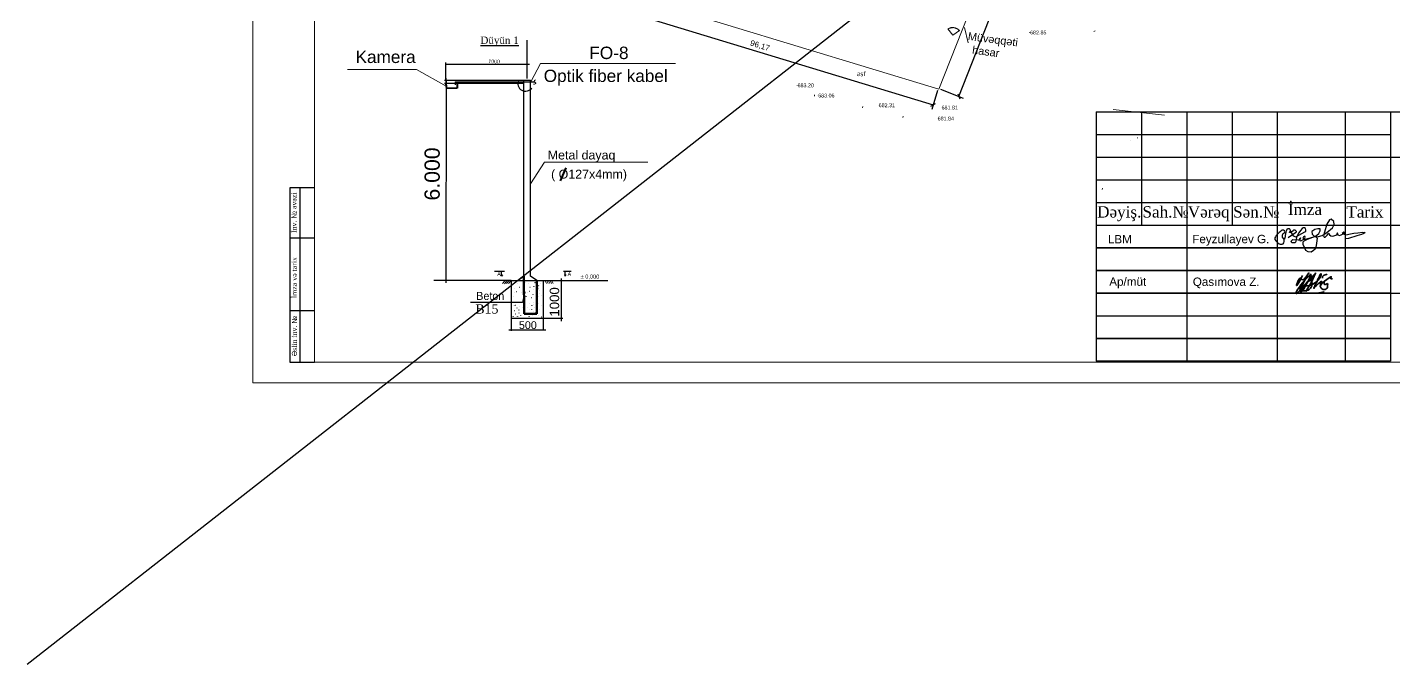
# Model space of a CAD drawing. Header units: feet. Extents: x 3381 to 682707, y 675186 to 4374675.
# Drawn here: x 680448.8 to 680807.9, y 4372324.6 to 4372491.9 of the extents above; entities that cross this region are included whole.
import ezdxf

# ---------------------------------------------------------------- set-up
doc = ezdxf.new("R2010")
doc.units = ezdxf.units.FT
doc.header["$MEASUREMENT"] = 0
doc.header["$PDMODE"] = 34
doc.header["$PDSIZE"] = 0.01
doc.linetypes.add('DUZ', pattern=[0])
doc.layers.get('0').update_dxf_attribs({"linetype": 'CONTINUOUS'})
doc.layers.get('Defpoints').update_dxf_attribs({"linetype": 'CONTINUOUS'})
for name, color, linetype in [('0_Point_Height', 2, 'CONTINUOUS'), ('0_Point_Point', 7, 'CONTINUOUS'), ('ramka', 7, 'CONTINUOUS'), ('Trees', 92, 'CONTINUOUS'), ('Yazilar', 7, 'CONTINUOUS'), ('Схема', 7, 'CONTINUOUS'), ('схемы', 7, 'CONTINUOUS'), ('шлейфы', 85, 'CONTINUOUS')]:
    doc.layers.add(name, color=color, linetype=linetype)
for name, color, linetype, lineweight in [('rabit xt', 7, 'CONTINUOUS', 13), ('размер', 90, 'CONTINUOUS', 9), ('ФОРМАТ', 7, 'CONTINUOUS', 5)]:
    doc.layers.add(name, color=color, linetype=linetype, lineweight=lineweight)
doc.styles.add('Arial', font='arial.ttf')
doc.styles.add('ARİAL', font='arial.ttf')
doc.styles.get("Standard").update_dxf_attribs({"font": 'arial.ttf', "height": 1.5})
doc.styles.add('Times New  Roman', font='times.ttf')
doc.dimstyles.new('ISO-25', dxfattribs={"dimtxt": 1.5, "dimasz": 1, "dimexe": 1.25, "dimexo": 0.625, "dimtad": 1, "dimtxsty": 'Standard', "dimblk": 'OBLIQUE', "dimcen": 2.5, "dimadec": 0, "dimazin": 0, "dimtfac": 1, "dimtmove": 0, "dimatfit": 3, "dimldrblk": 'OBLIQUE', "dimfxl": 1, "dimarcsym": 0})

# ---------------------------------------------------------------- blocks, each defined once
blk = doc.blocks.new('_Oblique')
at = {"color": 0, "linetype": 'ByBlock', "lineweight": -2}
blk.add_line((-0.5, -0.5), (0.5, 0.5), dxfattribs=at)
blk = doc.blocks.new('*D23')
at = {"color": 0, "lineweight": -2, "transparency": 16777216}
for p, q in [((680595.99, 4372503.34), (680594.48, 4372498.37)), ((680594.84, 4372499.57), (680686.84, 4372471.57)), ((680687.99, 4372475.34), (680686.48, 4372470.37))]:
    blk.add_line(p, q, dxfattribs=at)
at = {"layer": 'Defpoints', "color": 0, "lineweight": 30, "transparency": 16777216}
for p in [(680596.17, 4372503.93), (680688.17, 4372475.93), (680686.84, 4372471.57)]:
    blk.add_point(p, dxfattribs=at)
at = {"color": 0, "lineweight": -2, "transparency": 16777216}
for p, rotation in [((680594.84, 4372499.57), 163.072486935853), ((680686.84, 4372471.57), 343.072486935853)]:
    blk.add_blockref('_Oblique', p, dxfattribs=dict(at, rotation=rotation))
at = {"color": 0, "lineweight": 9, "transparency": 16777216, "insert": (680641.29, 4372487.03), "char_height": 1.5, "attachment_point": 5, "rotation": 343.0725}
blk.add_mtext('96,17', dxfattribs=at)
blk = doc.blocks.new('*D24')
at = {"color": 0, "lineweight": -2, "transparency": 16777216}
for p, q in [((680693.56, 4372473.8), (680725.56, 4372554.8)), ((680720.75, 4372556.7), (680726.73, 4372554.34)), ((680688.75, 4372475.7), (680694.73, 4372473.34))]:
    blk.add_line(p, q, dxfattribs=at)
at = {"layer": 'Defpoints', "color": 0, "lineweight": 30, "transparency": 16777216}
for p in [(680720.17, 4372556.93), (680725.56, 4372554.8), (680688.17, 4372475.93)]:
    blk.add_point(p, dxfattribs=at)
at = {"color": 0, "lineweight": -2, "transparency": 16777216}
for p, rotation in [((680725.56, 4372554.8), 68.44292071496228), ((680693.56, 4372473.8), 248.4429207149623)]:
    blk.add_blockref('_Oblique', p, dxfattribs=dict(at, rotation=rotation))
at = {"color": 0, "lineweight": 9, "transparency": 16777216, "insert": (680708.14, 4372514.86), "char_height": 1.5, "attachment_point": 5, "rotation": 68.4429}
blk.add_mtext('87,09', dxfattribs=at)
blk = doc.blocks.new('_ArchTick')
at = {"color": 0, "linetype": 'ByBlock', "const_width": 0.15}
blk.add_lwpolyline([(-0.5, -0.5), (0.5, 0.5)], dxfattribs=at)
blk = doc.blocks.new('imza')
at = {"layer": 'Trees', "color": 7, "lineweight": 35}
for points in [[(119720, 323671), (66422, 219944), (42890, 182637), (19967, 146297), (15300, 146297), (15300, 151548), (15300, 160199), (18817, 172635), (28167, 199489), (43494, 233005), (60112, 260506), (74006, 275754), (81247, 279703), (86499, 279703), (90251, 274776), (101934, 255493), (109353, 251051), (121336, 249109), (137421, 252022), (148648, 258819), (157824, 266372), (205102, 327179), (234949, 372477), (188278, 301645), (182164, 285472), (71039, 58567), (49297, 29796), (22297, 5315), (11999, 1421), (4890, 2720), (2153, 6441), (2153, 12680), (2153, 20998), (5657, 28003), (37175, 81506), (58069, 109161), (93158, 155604), (168836, 244492), (249359, 331849), (257092, 340239), (267608, 348560), (272179, 348560), (274632, 345775), (272513, 338421), (268929, 325976), (203932, 193993), (142303, 85970), (130681, 66803), (114116, 45299), (98340, 31119), (92665, 28851), (87444, 28851), (85288, 32367), (85288, 37925), (85288, 44958), (87785, 51878), (98000, 70822), (130411, 121776), (153236, 150731), (232390, 243285), (351751, 368187), (356609, 368187), (280335, 206621), (181882, 35886)], [(167136, 278349), (194691, 296062), (213990, 303970), (238885, 310721), (256638, 315535), (272291, 315535), (283870, 315535), (288695, 311333), (297931, 303288), (300852, 289924), (297572, 276036), (281361, 255206), (258010, 238040), (218752, 224087), (197993, 207372), (191226, 198858), (222154, 216298), (234032, 222996), (254203, 236686), (270940, 233782), (279104, 227565), (287462, 209110), (290183, 197066), (291281, 179704), (287836, 144642), (284270, 127093), (277886, 112915), (266529, 99357), (254031, 84436), (238452, 74448), (220952, 63228), (199475, 53640), (184462, 48973), (168676, 47383), (150237, 48242), (133752, 50038), (116228, 54219), (101027, 60416), (87626, 70611), (80826, 85804), (80826, 97798), (84626, 110592), (93027, 117788), (105628, 122386), (113861, 125390), (128629, 127783), (143203, 130145), (188423, 137473), (208420, 139584), (232323, 144536), (242885, 146724), (260979, 152750), (281350, 158414), (316662, 175080), (344127, 193380), (371539, 214476), (399090, 240115), (422514, 265598), (436403, 289010), (444708, 307514), (452855, 329232), (455833, 342579), (455833, 353795), (452179, 358621), (448393, 355754), (443175, 347926), (431148, 330820), (423464, 312790), (405582, 278084), (392800, 247509), (381371, 219323), (369936, 198963), (352731, 165608), (342564, 145896), (333386, 122755), (325788, 103596), (321219, 92074), (324285, 92074), (330880, 103244), (341696, 116427), (359107, 132905), (379155, 154789), (397358, 170872), (414305, 185281), (429715, 200550), (445524, 211968), (458145, 219271), (463857, 219271), (463857, 215022), (459473, 201745), (451237, 188202), (444707, 177465), (442469, 169480), (442469, 163240), (447517, 167090), (517041, 225315), (556686, 256394), (599532, 284291), (618334, 296532), (632144, 301800), (636726, 301800), (633761, 294931), (629347, 284702), (625366, 275480), (627697, 269475), (631605, 266781), (640634, 266781), (650741, 263010), (657067, 260650)], [(477209, 278739), (480314, 298392), (480314, 310116), (498253, 322873), (528957, 335286), (545658, 341551), (552098, 343967), (556652, 343967), (560453, 339788)], [(416076, 13564), (441715, 13213), (458574, 18127), (480976, 24657), (502998, 31077), (509500, 40944)], [(500295, 211291), (469701, 179690), (457620, 165559), (446670, 148138), (439881, 137337), (439881, 129823), (442153, 119815), (447100, 108759), (453312, 100716), (460795, 93379), (470068, 84285), (481124, 79974), (493395, 75189), (506395, 73483), (520532, 74529), (530621, 75973), (540432, 81089), (553371, 90326), (561192, 100700), (567337, 108853), (567337, 120783), (567337, 134994), (570340, 155600), (574321, 172086), (574321, 178197), (570767, 179902), (567354, 179902), (555552, 175781), (528326, 166273), (516876, 164269), (512184, 166685), (510620, 173223), (510620, 181607), (510620, 198280), (510620, 206239), (505354, 208939), (497818, 204818), (489111, 199738)]]:
    blk.add_lwpolyline(points, dxfattribs=at)

msp = doc.modelspace()

# ---------------------------------------------------------------- linework, layer by layer
at = {"color": 1, "lineweight": 30}
msp.add_line((681011.761, 4372765.234), (680448.768, 4372324.606), dxfattribs=at)
at = {"color": 36, "linetype": 'DUZ', "lineweight": 9}
for p, q in [((680690.727, 4372491.587), (680692, 4372489.858)), ((680690.794, 4372491.493), (680690.781, 4372491.586)), ((680690.821, 4372491.513), (680690.808, 4372491.605)), ((680690.849, 4372491.53), (680690.836, 4372491.623)), ((680690.879, 4372491.548), (680690.866, 4372491.641)), ((680690.904, 4372491.568), (680690.891, 4372491.661)), ((680690.933, 4372491.582), (680690.92, 4372491.675)), ((680690.956, 4372491.595), (680690.943, 4372491.688)), ((680690.981, 4372491.61), (680690.968, 4372491.702)), ((680691.011, 4372491.627), (680690.998, 4372491.72)), ((680691.039, 4372491.64), (680691.026, 4372491.732)), ((680691.075, 4372491.653), (680691.073, 4372491.746)), ((680691.106, 4372491.657), (680691.099, 4372491.759)), ((680691.128, 4372491.665), (680691.121, 4372491.767)), ((680691.149, 4372491.667), (680691.138, 4372491.775)), ((680691.164, 4372491.672), (680691.153, 4372491.78)), ((680691.178, 4372491.676), (680691.168, 4372491.784)), ((680691.196, 4372491.683), (680691.186, 4372491.79)), ((680691.216, 4372491.687), (680691.206, 4372491.794)), ((680691.233, 4372491.693), (680691.223, 4372491.8)), ((680691.248, 4372491.698), (680691.238, 4372491.806)), ((680691.265, 4372491.703), (680691.255, 4372491.81)), ((680691.278, 4372491.707), (680691.268, 4372491.814)), ((680691.292, 4372491.709), (680691.282, 4372491.817)), ((680691.306, 4372491.714), (680691.296, 4372491.822)), ((680691.32, 4372491.717), (680691.31, 4372491.825)), ((680691.333, 4372491.72), (680691.323, 4372491.828)), ((680691.349, 4372491.726), (680691.339, 4372491.834)), ((680691.367, 4372491.73), (680691.357, 4372491.838)), ((680691.38, 4372491.733), (680691.37, 4372491.841)), ((680691.4, 4372491.737), (680691.39, 4372491.845)), ((680691.421, 4372491.743), (680691.411, 4372491.85)), ((680691.436, 4372491.745), (680691.425, 4372491.853)), ((680691.452, 4372491.748), (680691.442, 4372491.855)), ((680691.468, 4372491.752), (680691.458, 4372491.859)), ((680691.485, 4372491.755), (680691.475, 4372491.863)), ((680691.503, 4372491.759), (680691.493, 4372491.867)), ((680691.519, 4372491.761), (680691.509, 4372491.868)), ((680691.533, 4372491.764), (680691.522, 4372491.871)), ((680691.554, 4372491.767), (680691.544, 4372491.875)), ((680691.574, 4372491.771), (680691.564, 4372491.879)), ((680691.595, 4372491.773), (680691.585, 4372491.881)), ((680691.616, 4372491.776), (680691.605, 4372491.884)), ((680691.633, 4372491.778), (680691.623, 4372491.885)), ((680691.652, 4372491.781), (680691.642, 4372491.889)), ((680691.673, 4372491.783), (680691.663, 4372491.891)), ((680691.696, 4372491.786), (680691.686, 4372491.894)), ((680691.717, 4372491.788), (680691.707, 4372491.896)), ((680691.734, 4372491.789), (680691.724, 4372491.896)), ((680691.751, 4372491.791), (680691.741, 4372491.899)), ((680691.768, 4372491.792), (680691.758, 4372491.899)), ((680691.785, 4372491.793), (680691.775, 4372491.901)), ((680691.8, 4372491.795), (680691.79, 4372491.902)), ((680691.817, 4372491.796), (680691.807, 4372491.903)), ((680691.836, 4372491.795), (680691.825, 4372491.903)), ((680691.871, 4372491.796), (680691.865, 4372491.898)), ((680691.908, 4372491.808), (680691.901, 4372491.91)), ((680691.96, 4372491.807), (680691.953, 4372491.91)), ((680692, 4372491.812), (680691.994, 4372491.915)), ((680692, 4372489.858), (680693.724, 4372491.129)), ((680692.037, 4372491.806), (680692.03, 4372491.908)), ((680692.078, 4372491.805), (680692.072, 4372491.907)), ((680692.115, 4372491.803), (680692.108, 4372491.906)), ((680692.152, 4372491.798), (680692.146, 4372491.9)), ((680692.197, 4372491.792), (680692.191, 4372491.894)), ((680692.236, 4372491.787), (680692.23, 4372491.889)), ((680692.285, 4372491.779), (680692.279, 4372491.882)), ((680692.329, 4372491.775), (680692.323, 4372491.877)), ((680692.379, 4372491.765), (680692.372, 4372491.868)), ((680692.433, 4372491.756), (680692.427, 4372491.859)), ((680692.477, 4372491.746), (680692.471, 4372491.849)), ((680692.518, 4372491.734), (680692.512, 4372491.837)), ((680692.543, 4372491.727), (680692.537, 4372491.83)), ((680692.568, 4372491.721), (680692.562, 4372491.824)), ((680692.589, 4372491.716), (680692.582, 4372491.819)), ((680692.609, 4372491.71), (680692.602, 4372491.812)), ((680692.627, 4372491.704), (680692.621, 4372491.807)), ((680692.649, 4372491.697), (680692.643, 4372491.8)), ((680692.675, 4372491.689), (680692.669, 4372491.792)), ((680692.707, 4372491.681), (680692.701, 4372491.784)), ((680692.733, 4372491.672), (680692.727, 4372491.774)), ((680692.758, 4372491.662), (680692.751, 4372491.764)), ((680692.784, 4372491.654), (680692.778, 4372491.756)), ((680692.813, 4372491.643), (680692.807, 4372491.745)), ((680692.84, 4372491.633), (680692.833, 4372491.735)), ((680692.869, 4372491.621), (680692.863, 4372491.723)), ((680692.894, 4372491.61), (680692.888, 4372491.712)), ((680692.92, 4372491.599), (680692.914, 4372491.701)), ((680692.946, 4372491.588), (680692.939, 4372491.69)), ((680692.967, 4372491.577), (680692.961, 4372491.679)), ((680692.99, 4372491.569), (680692.983, 4372491.671)), ((680693.018, 4372491.554), (680693.011, 4372491.657)), ((680693.042, 4372491.542), (680693.036, 4372491.644)), ((680693.065, 4372491.531), (680693.059, 4372491.634)), ((680693.089, 4372491.519), (680693.083, 4372491.621)), ((680693.115, 4372491.504), (680693.109, 4372491.606)), ((680693.135, 4372491.492), (680693.129, 4372491.595)), ((680693.157, 4372491.48), (680693.151, 4372491.583)), ((680693.178, 4372491.467), (680693.172, 4372491.57)), ((680693.202, 4372491.455), (680693.196, 4372491.558)), ((680693.223, 4372491.442), (680693.217, 4372491.544)), ((680693.249, 4372491.424), (680693.243, 4372491.526)), ((680693.281, 4372491.403), (680693.275, 4372491.505)), ((680693.308, 4372491.385), (680693.301, 4372491.488)), ((680693.337, 4372491.366), (680693.331, 4372491.469)), ((680693.365, 4372491.345), (680693.358, 4372491.447)), ((680693.389, 4372491.329), (680693.383, 4372491.431)), ((680693.415, 4372491.311), (680693.408, 4372491.413)), ((680693.442, 4372491.282), (680693.436, 4372491.385)), ((680693.471, 4372491.262), (680693.464, 4372491.364)), ((680693.502, 4372491.241), (680693.496, 4372491.343)), ((680693.535, 4372491.214), (680693.528, 4372491.315)), ((680693.569, 4372491.188), (680693.563, 4372491.286)), ((680693.606, 4372491.148), (680693.6, 4372491.252))]:
    msp.add_line(p, q, dxfattribs=at)
at = {"color": 1, "lineweight": 9}
for p, q in [((680696.015, 4372487.852), (680695.048, 4372491.867)), ((680734.16, 4372470.395), (680747.664, 4372468.893))]:
    msp.add_line(p, q, dxfattribs=at)
at = {"linetype": 'Continuous', "lineweight": 9}
for p, q in [((680729.406, 4372491.057, 687.856), (680729.065, 4372490.848, 687.742)), ((680655.688, 4372474.242), (680655.608, 4372473.85)), ((680668.35, 4372471.194), (680668.27, 4372470.802)), ((680678.922, 4372468.655), (680678.841, 4372468.263)), ((680731.378, 4372449.739), (680731.23, 4372449.366))]:
    msp.add_line(p, q, dxfattribs=at)
for p, q in [((680580.141, 4372478.497), (680580.141, 4372488.593)), ((680558.769, 4372478.02), (680558.769, 4372482.666)), ((680558.769, 4372482.274), (680580.706, 4372482.274)), ((680580.985, 4372478.02), (680558.42, 4372478.02)), ((680579.306, 4372477.231), (680558.42, 4372477.231)), ((680558.759, 4372478.585), (680558.759, 4372476.666)), ((680558.865, 4372477.914), (680558.759, 4372424.868)), ((680574.217, 4372427.815), (680571.528, 4372427.815)), ((680573.426, 4372426.607), (680573.347, 4372426.947)), ((680573.347, 4372426.947), (680573.616, 4372426.947)), ((680573.426, 4372426.607), (680573.426, 4372427.815)), ((680573.616, 4372426.947), (680573.426, 4372426.607)), ((680589.125, 4372414.82), (680589.125, 4372425.998)), ((680591.718, 4372427.815), (680589.669, 4372427.815)), ((680590.141, 4372426.607), (680590.061, 4372426.947)), ((680590.061, 4372426.947), (680590.33, 4372426.947)), ((680590.141, 4372426.607), (680590.141, 4372427.815)), ((680590.33, 4372426.947), (680590.141, 4372426.607)), ((680575.902, 4372425.433), (680555.622, 4372425.433)), ((680560.405, 4372425.433), (680558.42, 4372425.433)), ((680575.902, 4372425.433), (680575.902, 4372415.548)), ((680575.902, 4372425.433), (680601.371, 4372425.433)), ((680579.494, 4372422.504), (680578.891, 4372419.732)), ((680584.374, 4372425.433), (680584.374, 4372415.548)), ((680584.798, 4372425.433), (680584.999, 4372425.433)), ((680586.721, 4372425.433), (680589.464, 4372425.433)), ((680578.891, 4372419.732), (680565.254, 4372419.732)), ((680575.902, 4372418.657), (680575.902, 4372412.227)), ((680584.374, 4372418.657), (680584.308, 4372412.418)), ((680575.902, 4372415.548), (680584.374, 4372415.548)), ((680584.374, 4372415.548), (680589.464, 4372415.548)), ((680575.337, 4372412.484), (680584.374, 4372412.484)), ((680584.374, 4372412.484), (680585.021, 4372412.484))]:
    msp.add_line(p, q)
at = {"linetype": 'DUZ', "lineweight": 18}
for p, q in [((680551.008, 4372480.891), (680532.871, 4372480.891)), ((680558.827, 4372476.505), (680551.008, 4372480.891)), ((680581.132, 4372477.599), (680583.669, 4372482.428)), ((680583.669, 4372482.428), (680619.133, 4372482.428)), ((680580.985, 4372450.88), (680584.693, 4372456.517)), ((680584.693, 4372456.517), (680611.88, 4372456.517)), ((680574.272, 4372425.376), (680573.622, 4372424.653)), ((680574.78, 4372425.361), (680574.131, 4372424.637)), ((680575.308, 4372425.413), (680574.658, 4372424.689)), ((680575.902, 4372425.433), (680575.252, 4372424.709)), ((680575.902, 4372425.433), (680575.252, 4372424.709)), ((680584.832, 4372425.394), (680585.191, 4372424.67)), ((680584.832, 4372425.394), (680585.191, 4372424.67)), ((680585.332, 4372425.421), (680585.692, 4372424.698)), ((680585.772, 4372425.421), (680586.131, 4372424.698)), ((680586.205, 4372425.44), (680586.565, 4372424.716)), ((680586.607, 4372425.421), (680586.967, 4372424.698))]:
    msp.add_line(p, q, dxfattribs=at)
at = {"color": 0, "linetype": 'DUZ', "lineweight": 30}
for q in [(680582.083, 4372477.599), (680561.198, 4372476.832)]:
    msp.add_line((680561.198, 4372477.595), q, dxfattribs=at)
at = {"linetype": 'DUZ', "lineweight": 30}
msp.add_line((680581.093, 4372477.658), (680581.186, 4372477.534), dxfattribs=at)
at = {"color": 7, "lineweight": 25}
for p, q in [((680729.647, 4372469.777), (680949.948, 4372469.777)), ((680729.647, 4372469.777), (680729.647, 4372404.282)), ((680741.555, 4372469.777), (680741.555, 4372440.006)), ((680753.463, 4372469.777), (680753.463, 4372404.282)), ((680765.371, 4372469.777), (680765.371, 4372440.006)), ((680777.279, 4372469.777), (680777.279, 4372404.282)), ((680795.142, 4372469.777), (680795.142, 4372404.282)), ((680807.05, 4372469.777), (680807.05, 4372404.282)), ((680729.647, 4372463.823), (680807.05, 4372463.823)), ((680729.647, 4372457.869), (680949.948, 4372457.869)), ((680729.647, 4372451.915), (680807.05, 4372451.915)), ((680729.647, 4372445.961), (680807.05, 4372445.961)), ((680729.647, 4372440.006), (680949.948, 4372440.006)), ((680729.647, 4372434.052), (680807.05, 4372434.052)), ((680729.647, 4372428.098), (680807.05, 4372428.098)), ((680729.647, 4372422.144), (680949.948, 4372422.144)), ((680729.647, 4372416.19), (680807.05, 4372416.19)), ((680729.647, 4372410.236), (680807.05, 4372410.236))]:
    msp.add_line(p, q, dxfattribs=at)
at = {"linetype": 'DUZ', "lineweight": 40}
msp.add_line((680588.917, 4372451.672), (680590.411, 4372455.08), dxfattribs=at)
at = {"color": 7, "lineweight": 25, "ltscale": 15}
msp.add_line((680520.431, 4372404.015), (680520.431, 4372449.843), dxfattribs=at)
at = {"color": 7, "linetype": 'DUZ', "lineweight": 25}
for p, q in [((680517.773, 4372436.666), (680524.243, 4372436.666)), ((680517.735, 4372417.558), (680524.205, 4372417.558))]:
    msp.add_line(p, q, dxfattribs=at)
at = {"lineweight": 25}
for p, q in [((680807.05, 4372434.052), (680729.647, 4372434.052)), ((680807.05, 4372434.052), (680729.647, 4372434.052)), ((680807.05, 4372428.098), (680729.647, 4372428.098)), ((680807.05, 4372428.098), (680729.647, 4372428.098)), ((680807.05, 4372422.144), (680729.647, 4372422.144)), ((680807.05, 4372422.144), (680729.647, 4372422.144)), ((680807.05, 4372410.236), (680729.647, 4372410.236)), ((680807.05, 4372410.236), (680729.647, 4372410.236)), ((680807.05, 4372404.282), (680729.647, 4372404.282)), ((680807.05, 4372404.282), (680729.647, 4372404.282))]:
    msp.add_line(p, q, dxfattribs=at)
at = {"linetype": 'DUZ', "lineweight": 60}
for p, q in [((680579.335, 4372416.709), (680579.291, 4372426.567)), ((680582.68, 4372425.433), (680582.68, 4372416.704)), ((680582.68, 4372416.704), (680579.335, 4372416.709))]:
    msp.add_line(p, q, dxfattribs=at)
at = {"color": 7, "lineweight": 9}
msp.add_lwpolyline([(680708.494, 4372561.617), (680720.431, 4372557.049), (680688.289, 4372475.689), (680595.884, 4372503.812), (680639.074, 4372588.185), (680698.713, 4372565.36)], dxfattribs=at)
at = {"color": 7, "linetype": 'DUZ', "lineweight": 25}
msp.add_lwpolyline([(680524.205, 4372449.843), (680517.735, 4372449.843), (680517.735, 4372404.015), (680524.205, 4372404.015)], dxfattribs=at)
at = {"color": 36, "linetype": 'DUZ', "lineweight": 9}
msp.add_arc((680691.932, 4372489.45), 2.455, 43.11807, 119.46073, dxfattribs=at)
msp.add_arc((680579.73, 4372477.231), 2.05, 157.35522, 324.32814)
at = {"color": 0, "linetype": 'DUZ', "lineweight": 18}
msp.add_open_spline([(680582.341, 4372478.199), (680582.148, 4372478.036), (680581.755, 4372477.707), (680582.751, 4372477.194), (680582.118, 4372477.058), (680581.779, 4372476.985)], degree=3, knots=[0, 0, 0, 0, 0.5881874, 1.1940963, 1.8921821, 1.8921821, 1.8921821, 1.8921821], dxfattribs=at)
for p in [(680576.643, 4372424.775), (680576.79, 4372422.234), (680576.878, 4372423.401), (680577.38, 4372422.602), (680577.675, 4372424.665), (680578.155, 4372423.744), (680578.523, 4372425.433), (680578.634, 4372422.234), (680579.335, 4372423.302), (680579.482, 4372424.075), (680579.603, 4372424.877), (680580.22, 4372422.234), (680580.588, 4372424.738), (680580.798, 4372422.644), (680580.883, 4372423.744), (680581.695, 4372423.118), (680581.852, 4372423.85), (680582.199, 4372424.98), (680582.432, 4372422.234), (680582.983, 4372423.375), (680582.985, 4372424.112), (680583.305, 4372422.04), (680583.465, 4372422.75), (680583.465, 4372422.75), (680583.472, 4372424.223), (680583.549, 4372424.775), (680576.427, 4372418.992), (680576.466, 4372421.27), (680577.012, 4372418.956), (680577.159, 4372419.788), (680578.118, 4372418.661), (680578.2, 4372419.788), (680578.883, 4372418.465), (680579.335, 4372419.177), (680579.487, 4372419.89), (680579.593, 4372418.661), (680579.888, 4372421.313), (680580.28, 4372418.359), (680580.862, 4372419.454), (680581.218, 4372421.019), (680581.372, 4372418.864), (680581.695, 4372421.829), (680581.706, 4372419.749), (680581.805, 4372419.177), (680582.69, 4372418.551), (680582.803, 4372420.057), (680583.092, 4372419.313), (680583.208, 4372421.288), (680583.896, 4372421.601), (680583.973, 4372418.915), (680576.428, 4372415.969), (680576.753, 4372417.593), (680577.012, 4372416.709), (680577.454, 4372418.293), (680577.559, 4372415.969), (680577.932, 4372417.728), (680578.044, 4372416.93), (680578.45, 4372416.23), (680579.077, 4372417.704), (680579.335, 4372416.709), (680580.644, 4372416.059), (680580.832, 4372417.748), (680580.832, 4372416.979), (680581.346, 4372417.889), (680581.51, 4372416.194), (680581.805, 4372417.262), (680582.027, 4372418.3), (680582.276, 4372416.919), (680582.842, 4372417.176), (680583.096, 4372416.304), (680583.28, 4372417.851), (680583.935, 4372415.918)]:
    msp.add_point(p)
at = {"layer": '0_Point_Point', "lineweight": 9}
for p in [(680712.191, 4372490.603, 682.846), (680651.074, 4372476.723, 683.201), (680656.493, 4372474.041, 683.056), (680672.385, 4372471.492, 682.313), (680688.913, 4372470.89, 681.814), (680687.897, 4372467.999, 681.835), (680738.69, 4372462.113, 735.825), (680740.497, 4372462.889, 736.097)]:
    msp.add_point(p, dxfattribs=at)
at = {"layer": 'rabit xt', "color": 7, "lineweight": 20, "ltscale": 0.3}
msp.add_lwpolyline([(680508.03, 4372718.883), (680508.03, 4372398.623), (680960.922, 4372398.623)], dxfattribs=at)
msp.add_lwpolyline([(680524.205, 4372713.491), (680950.139, 4372713.491), (680950.139, 4372404.015), (680524.205, 4372404.015)], close=True, dxfattribs=at)
at = {"layer": 'размер', "color": 7, "lineweight": 9}
msp.add_line((680770.252, 4372404.015), (680950.139, 4372404.015), dxfattribs=at)
at = {"layer": 'Схема', "color": 0, "linetype": 'ByBlock', "lineweight": 40}
for p, q in [((680558.764, 4372477.127), (680558.89, 4372475.884)), ((680561.713, 4372475.942), (680558.89, 4372475.884)), ((680561.718, 4372477.231), (680561.713, 4372475.946))]:
    msp.add_line(p, q, dxfattribs=at)
at = {"layer": 'Схема', "color": 0, "linetype": 'ByBlock', "lineweight": 30}
for p, q in [((680579.291, 4372426.567), (680579.291, 4372478.073)), ((680580.985, 4372426.567), (680580.985, 4372478.073)), ((680577.596, 4372425.433), (680579.291, 4372426.567)), ((680582.68, 4372425.433), (680580.985, 4372426.567))]:
    msp.add_line(p, q, dxfattribs=at)
at = {"layer": 'схемы', "color": 5, "lineweight": 30}
for points in [[(680780.713, 4372438.37), (680781.443, 4372437.16), (680782.153, 4372436.897), (680784.497, 4372438.229, 1.2496404), (680783.779, 4372439.1, 0.0792582), (680782.293, 4372436.793), (680782.157, 4372435.742), (680781.993, 4372435.363), (680781.101, 4372435.326), (680780.942, 4372435.795), (680781.348, 4372436.2), (680782.762, 4372436.141), (680783.09, 4372436.182), (680783.453, 4372436.614), (680783.353, 4372436.697), (680783.101, 4372436.398), (680783.218, 4372435.955), (680783.479, 4372435.922), (680784.442, 4372436.441), (680784.612, 4372436.873), (680784.477, 4372437.124), (680784.145, 4372436.946), (680784.027, 4372436.566), (680784.174, 4372436.296), (680784.7, 4372436.354), (680787.247, 4372436.998), (680788.154, 4372437.79), (680788.527, 4372438.527), (680788.528, 4372438.997), (680787.911, 4372439.077), (680787.139, 4372438.828), (680786.348, 4372438.33), (680786.414, 4372437.625), (680786.91, 4372437.188), (680787.549, 4372436.934), (680788.097, 4372437.017), (680789.047, 4372437.299), (680790.258, 4372438.045), (680791.755, 4372439.292), (680792.227, 4372440.191), (680792.114, 4372440.954), (680791.444, 4372441.569), (680790.999, 4372441.396), (680790.318, 4372440.294), (680789.706, 4372438.155), (680789.443, 4372437.24), (680789.595, 4372436.854), (680789.888, 4372436.816), (680790.366, 4372437.388), (680790.783, 4372437.888), (680791.031, 4372437.484), (680791.368, 4372437.191), (680791.869, 4372437.126), (680792.621, 4372437.397), (680793.178, 4372437.698), (680793.139, 4372437.955), (680792.965, 4372437.773), (680793.18, 4372437.433), (680793.614, 4372437.304), (680794.036, 4372437.49), (680794.94, 4372437.879), (680794.969, 4372438.098), (680794.755, 4372438.125), (680794.366, 4372437.815), (680795.257, 4372437.441), (680796.512, 4372437.714), (680797.358, 4372437.869), (680798.425, 4372437.99), (680799.743, 4372438.141), (680800.395, 4372438.056), (680800.001, 4372437.853), (680799.423, 4372437.555), (680798.208, 4372437.204), (680795.978, 4372436.531), (680795.143, 4372436.417)], [(680778.664, 4372437.402, -0.3006337), (680779.151, 4372437.986, 0.2802498), (680779.2, 4372438.513, 0.2687794), (680778.59, 4372438.707, 0.1221921), (680776.606, 4372436.636), (680776.591, 4372436.233, 0.0999903), (680777.797, 4372435.121, 0.2003981), (680778.776, 4372435.074, 0.3129138), (680778.981, 4372436.424, -0.2937938), (680778.664, 4372437.402)], [(680779.035, 4372436.297, 0.2027102), (680779.473, 4372437.267, -0.0832168), (680779.827, 4372438.948, -0.5409747), (680780.552, 4372438.978), (680780.713, 4372438.37)], [(680780.814, 4372438.204), (680781.42, 4372438.608, -1.0345012), (680782.059, 4372437.944), (680780.169, 4372436.642)], [(680780.814, 4372438.204), (680780.668, 4372438.069, -0.4342938), (680780.519, 4372438.089, -0.1602621), (680780.547, 4372438.235), (680780.604, 4372438.301), (680780.691, 4372438.304), (680780.765, 4372438.284)]]:
    msp.add_lwpolyline(points, format="xyb", dxfattribs=at)
msp.add_lwpolyline([(680787.291, 4372437.037), (680787.734, 4372436.551), (680787.662, 4372435.993), (680787.56, 4372435.204), (680787.43, 4372434.202), (680787.185, 4372433.666), (680786.827, 4372433.321), (680786.207, 4372432.912), (680785.417, 4372433.014), (680784.818, 4372433.375), (680784.432, 4372434.169), (680784.071, 4372434.909), (680784.038, 4372435.589), (680784.374, 4372435.917), (680785.218, 4372436.316), (680786.581, 4372436.83)], dxfattribs=at)

# ---------------------------------------------------------------- block references
at = {"xscale": 0.2118050065671961, "yscale": 0.2118050065671961, "zscale": 0.2118050065671961}
for p, rotation in [((680558.795, 4372482.274), 180), ((680558.759, 4372478.02), 90), ((680558.759, 4372477.231), 270), ((680555.961, 4372425.433), 270), ((680558.759, 4372425.433), 270), ((680584.66, 4372425.433), 270), ((680589.125, 4372425.433), 90), ((680589.125, 4372415.548), 270), ((680575.902, 4372412.484), 180)]:
    msp.add_blockref('_ArchTick', p, dxfattribs=dict(at, rotation=rotation))
at = {"color": 5, "lineweight": 30, "xscale": 1.4628523537e-05, "yscale": 1.4628523537e-05, "zscale": 1.4628523537e-05}
msp.add_blockref('imza', (680782.137, 4372422.025), dxfattribs=at)
at = {"xscale": 0.2118050065671961, "yscale": 0.2118050065671961, "zscale": 0.2118050065671961}
msp.add_blockref('_ArchTick', (680584.374, 4372412.484), dxfattribs=at)

# ---------------------------------------------------------------- texts
at = {"color": 0, "ltscale": 100, "insert": (680567.851, 4372489.52), "char_height": 1.92037, "attachment_point": 1}
msp.add_mtext_dynamic_manual_height_columns('{\\fTimes New Roman|b0|i0|c238|p18;\\LDüyün \\fTimes New Roman|b0|i0|c0|p18;1}', width=13910.0604, gutter_width=1000, heights=[0], dxfattribs=at)
at = {"color": 0, "lineweight": 25, "insert": (680592.637, 4372486.872), "char_height": 3.25622, "width": 24.98674, "attachment_point": 1, "style": 'ARİAL'}
msp.add_mtext('{\\fArial|b0|i0|c238|p34;   }FO-8', dxfattribs=at)
at = {"insert": (680571.456, 4372483), "char_height": 0.98842, "attachment_point": 5, "rotation": 357.24363}
msp.add_mtext('{\\fTimes New Roman|b0|i0|c238|p18;1000}', dxfattribs=at)
at = {"insert": (680555.185, 4372453.441), "char_height": 3.99003, "attachment_point": 5, "rotation": 90, "style": 'Arial'}
msp.add_mtext('{\\fArial|b0|i0|c238|p34;6.000}', dxfattribs=at)
at = {"lineweight": -2, "ltscale": 6, "char_height": 1.34789, "attachment_point": 1, "rotation": 90}
for s, width, insert in [('{\\fTimes New Roman|b0|i0|c238|p18;İnv. }№{\\fTimes New Roman|b0|i0|c238|p18; əvəzi}', 5958.25226, (680518.179, 4372437.919)), ('{\\fTimes New Roman|b0|i0|c238|p18;İmza və tarix}', 5408.56003, (680518.249, 4372420.764)), ('Ə{\\fTimes New Roman|b0|i0|c238|p18;slin inv.} №', 5311.53721, (680518.292, 4372405.577))]:
    msp.add_mtext_dynamic_manual_height_columns(s, width=width, gutter_width=12.5, heights=[0], dxfattribs=dict(at, insert=insert))
at = {"color": 7, "lineweight": 25, "char_height": 2.97705, "attachment_point": 1, "style": 'Times New  Roman'}
for s, insert in [('{\\fTimes New Roman|b0|i0|c238|p18;Dəyiş.}', (680729.933, 4372444.98)), ('{\\fTimes New Roman|b0|i0|c238|p18;Sah.}№', (680741.842, 4372444.98)), ('{\\fTimes New Roman|b0|i0|c238|p18;Vərəq}', (680753.75, 4372444.98)), ('{\\fTimes New Roman|b0|i0|c238|p18;Sən.}№', (680765.658, 4372444.98)), ('{\\fTimes New Roman|b0|i0|c238|p18;İmza}', (680780.053, 4372445.648)), ('{\\fTimes New Roman|b0|i0|c238|p18;Tarix}', (680795.429, 4372444.98))]:
    msp.add_mtext_dynamic_manual_height_columns(s, width=966.03969, gutter_width=3519.639, heights=[0], dxfattribs=dict(at, insert=insert))
at = {"lineweight": 25, "char_height": 2.19318, "attachment_point": 5, "style": 'ARİAL'}
for s, insert in [('{\\fArial|b0|i0|c238|p34;LBM}', (680735.901, 4372436.312)), ('Ap/{\\fArial|b0|i0|c238|p34;müt}', (680737.966, 4372424.851))]:
    msp.add_mtext(s, dxfattribs=dict(at, insert=insert))
at = {"char_height": 0.98842, "width": 5.19852, "attachment_point": 5}
for s, insert in [('{\\fA2 Arial AzCyr|b0|i0|c0|p34;A}', (680572.722, 4372427.161)), ('{\\fA2 Arial AzCyr|b0|i0|c0|p34;A}', (680591.225, 4372427.161)), ('{\\fA2 Arial AzCyr|b0|i0|c0|p34;\\H1.0833x;± 0,000}', (680596.64, 4372426.4))]:
    msp.add_mtext(s, dxfattribs=dict(at, insert=insert))
at = {"attachment_point": 5}
for s, insert, char_height in [('{\\fA3 Times AzLat|b0|i0|c204|p18;Beton}', (680570.435, 4372421.41), 2.10397), ('500', (680580.312, 4372413.742), 2.021)]:
    msp.add_mtext(s, dxfattribs=dict(at, insert=insert, char_height=char_height))
at = {"insert": (680587.32, 4372419.843), "char_height": 2.48217, "width": 5.09375, "attachment_point": 5, "rotation": 90}
msp.add_mtext('1{\\fArial|b0|i0|c238|p34;0}00', dxfattribs=at)
at = {"lineweight": 18, "insert": (680566.512, 4372419.206), "char_height": 2.41196, "width": 1.55638, "attachment_point": 1, "style": 'Times New  Roman'}
msp.add_mtext('{\\fTimes New Roman|b0|i0|c238|p18;B15} ', dxfattribs=at)
at = {"layer": '0_Point_Height', "color": 0, "lineweight": 9}
for s, p in [('682.85', (680712.326, 4372490.089, 682.846)), ('683.20', (680651.209, 4372476.209, 683.201)), ('683.06', (680656.628, 4372473.527, 683.056)), ('682.31', (680672.52, 4372470.978, 682.313)), ('681.81', (680689.048, 4372470.376, 681.814)), ('681.84', (680688.032, 4372467.485, 681.835))]:
    msp.add_text(s, height=1, dxfattribs=at).set_placement(p)
at = {"layer": 'ramka', "color": 0, "lineweight": 9, "ltscale": 0.4, "insert": (680696.133, 4372490.681), "char_height": 2.04958, "width": 32.48079, "attachment_point": 1, "rotation": 352.4532}
msp.add_mtext('{\\fArial|b0|i0|c238|p34;Müvəqqəti} \\P  hasar', dxfattribs=at)
at = {"layer": 'ramka', "color": 7, "lineweight": 20, "ltscale": 0.4, "insert": (680754.923, 4372437.453, 0.15), "char_height": 2.19318, "width": 21.32521, "attachment_point": 1, "style": 'ARİAL'}
msp.add_mtext('{\\fArial|b0|i0|c238|p34;Feyzullayev} {\\fArial|b0|i0|c238|p34;G.}', dxfattribs=at)
at = {"layer": 'Yazilar', "color": 30, "lineweight": 9, "insert": (680666.823, 4372480.43), "char_height": 1.3, "width": 0.10588, "attachment_point": 1, "rotation": 359.75118}
msp.add_mtext('{\\fTimes New Roman|b0|i0|c0|p18;asf}', dxfattribs=at)
at = {"layer": 'ФОРМАТ', "insert": (680755.071, 4372426.241), "char_height": 2.19318, "width": 168.76186, "attachment_point": 1, "line_spacing_factor": 0.7, "style": 'ARİAL'}
msp.add_mtext('{\\C7;Qas\\fArial|b0|i0|c238|p34;ımova\\fArial|b0|i0|c204|p34; Z.}', dxfattribs=at)
at = {"layer": 'шлейфы', "color": 0, "linetype": 'Continuous', "lineweight": 25, "attachment_point": 1, "style": 'ARİAL'}
for s, insert, char_height, width in [('Kamera', (680535.023, 4372485.802), 3.2297, 70.12915), ('{\\fArial|b0|i0|c186|p34; \\fArial|b0|i0|c238|p34;Optik fiber kabel}', (680583.224, 4372480.824), 3.22971, 117.77749), ('{\\fArial|b0|i0|c238|p34;Metal} dayaq{\\fArial|b0|i0|c238|p34;   }', (680585.534, 4372459.583), 2.33713, 85.22802), ('{\\fArial|b0|i0|c238|p34;                     ( O127x4mm)}', (680567.363, 4372454.569), 2.33713, 85.22802)]:
    msp.add_mtext(s, dxfattribs=dict(at, insert=insert, char_height=char_height, width=width))

# ---------------------------------------------------------------- dimensions: what is measured, and where the dimension line sits
at = {"color": 7, "lineweight": 9}
for p1, p2, distance, picture, middle in [((680688.171, 4372475.934), (680720.171, 4372556.934), -5.799, '*D24', (680708.144, 4372514.864)), ((680596.171, 4372503.934), (680688.171, 4372475.934), -4.564, '*D23', (680641.286, 4372487.028))]:
    dim = msp.add_aligned_dim(p1=p1, p2=p2, distance=distance, dimstyle='ISO-25', dxfattribs=at)
    dim.commit()
    dim.dimension.update_dxf_attribs({"geometry": picture, "text_midpoint": middle})

doc.saveas('drawing.dxf')
